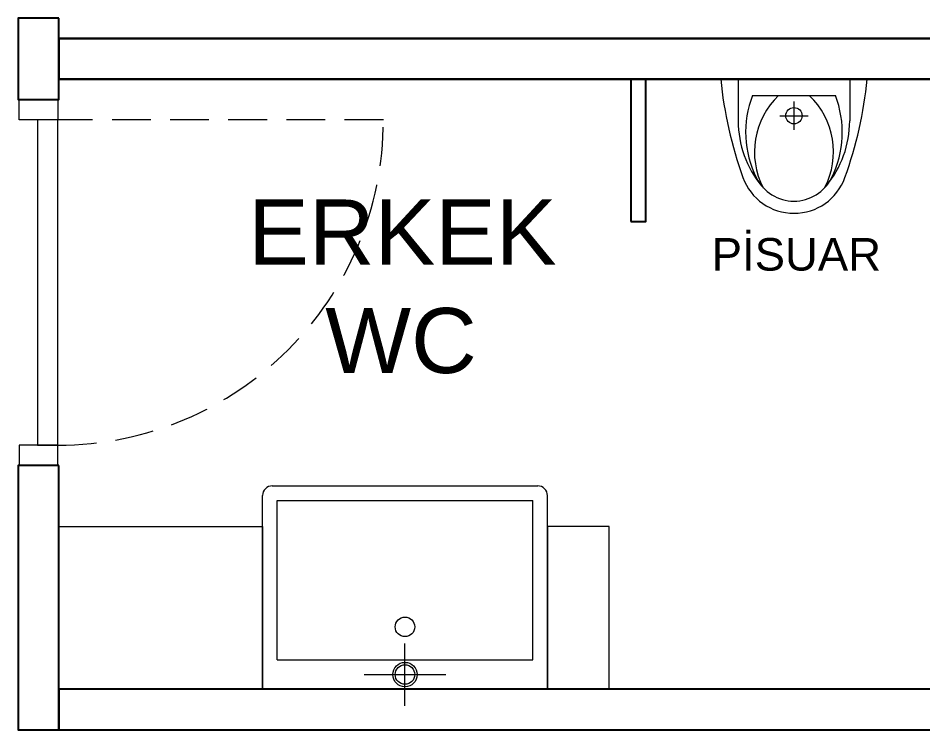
# Model space of a CAD drawing. Header units: millimetres. Extents: x 863 to 22635, y -482 to 12118.
# Drawn here: x 15600.6 to 15822.9, y 3895.6 to 4070.6 of the extents above; entities that cross this region are included whole.
import ezdxf

# ---------------------------------------------------------------- set-up
doc = ezdxf.new("R2010")
doc.units = ezdxf.units.MM
doc.linetypes.add('DASHED2', pattern=[9.525, 6.35, -3.175])
doc.layers.add('SANITARY', color=144, linetype='Continuous', lineweight=20)
doc.layers.add('yazi', color=150, linetype='Continuous', lineweight=18)
doc.layers.add('WALL_0G', color=151, linetype='Continuous')
doc.styles.get("Standard").update_dxf_attribs({"font": 'arial.ttf'})

# ---------------------------------------------------------------- blocks, each defined once
blk = doc.blocks.new('lavv')
for p, q in [((32773.93, -2198.45), (32773.92, -2268.45)), ((32773.93, -2198.45), (32821.53, -2198.45)), ((32823.93, -2200.85), (32823.92, -2266.05)), ((32781.13, -2202.05), (32781.12, -2264.85)), ((32781.13, -2202.05), (32820.33, -2202.05)), ((32820.33, -2202.05), (32820.32, -2264.85)), ((32777.53, -2223.4), (32777.53, -2243.5)), ((32769.85, -2233.45), (32785.2, -2233.45)), ((32781.12, -2264.85), (32820.32, -2264.85)), ((32773.92, -2268.45), (32821.52, -2268.45))]:
    blk.add_line(p, q)
for centre, radius in [((32777.53, -2233.45), 3), ((32777.53, -2233.45), 2.4), ((32789.25, -2233.45), 2.4)]:
    blk.add_circle(centre, radius)
for centre, start, end in [((32821.53, -2200.85), 359.9938, 89.9938), ((32821.52, -2266.05), 269.9938, 359.9938)]:
    blk.add_arc(centre, 2.4, start, end)
blk = doc.blocks.new('u1')
for p, q in [((5.6599, 4.5829), (6.0199, 4.5829)), ((5.7028, 4.5829), (5.7028, 4.4799)), ((5.9769, 4.5829), (5.9769, 4.4799)), ((5.7382, 4.5429), (5.9416, 4.5429)), ((5.8399, 4.5279), (5.8399, 4.4579)), ((5.8049, 4.4929), (5.8749, 4.4929))]:
    blk.add_line(p, q)
blk.add_circle((5.8399, 4.4929), 0.02)
for centre, radius, start, end in [((6.6551, 4.6806), 1, 185.6096, 199.8648), ((5.0247, 4.6806), 1, 340.1361, 354.3911), ((5.9711, 4.452), 0.25, 158.675, 206.664), ((5.9347, 4.4041), 0.1919, 133.6839, 207.5009), ((5.7451, 4.4041), 0.1919, 332.4991, 46.3161), ((5.7087, 4.452), 0.25, 333.3377, 21.326), ((5.9528, 4.4799), 0.25, 180.0004, 219.7324), ((5.7269, 4.4799), 0.25, 320.2676, 359.9996), ((5.8399, 4.3861), 0.1332, 199.8648, 340.1361), ((5.8399, 4.3861), 0.1032, 206.664, 333.3377)]:
    blk.add_arc(centre, radius, start, end)

msp = doc.modelspace()

# ---------------------------------------------------------------- linework, layer by layer
at = {"color": 251, "linetype": 'Continuous', "lineweight": 20, "ltscale": 1.5}
msp.add_line((15610.38, 3965.59, 0), (15610.38, 4045.59, 0), dxfattribs=at)
for points in [[(15600.88, 4050.59), (15610.38, 4050.59), (15610.38, 4045.59), (15600.88, 4045.59)], [(15600.88, 3960.59), (15610.38, 3960.59), (15610.38, 3965.59), (15600.88, 3965.59)]]:
    msp.add_lwpolyline(points, close=True, dxfattribs=at)
at = {"color": 251, "linetype": 'Continuous', "lineweight": 20, "ltscale": 1.5, "elevation": 0}
msp.add_lwpolyline([(15610.38, 4045.59), (15605.38, 4045.59), (15605.38, 3965.59), (15610.38, 3965.59)], dxfattribs=at)
at = {"color": 251, "linetype": 'DASHED2', "lineweight": 20, "ltscale": 1.5, "elevation": 0}
msp.add_lwpolyline([(15610.38, 3965.59, 0.414213), (15690.38, 4045.59), (15610.38, 4045.59)], format="xyb", dxfattribs=at)
at = {"layer": 'SANITARY'}
for points in [[(15660.7, 3905.59), (15610.63, 3905.59), (15610.63, 3945.59), (15660.7, 3945.61)], [(15730.69, 3905.59), (15745.86, 3905.59), (15745.86, 3945.59), (15730.69, 3945.61)]]:
    msp.add_lwpolyline(points, close=True, dxfattribs=at)
at = {"layer": 'WALL_0G'}
for points in [[(15610.63, 4070.59), (15600.63, 4070.59), (15600.63, 4050.59), (15610.63, 4050.59)], [(15837.54, 4065.59), (15837.52, 4055.59), (15610.63, 4055.59), (15610.63, 4065.59)], [(15937.54, 4055.59), (15937.54, 4065.59), (15610.63, 4065.59), (15610.63, 4055.59)], [(15751.19, 4020.59), (15754.88, 4020.59), (15754.88, 4055.59), (15751.19, 4055.59)], [(15610.63, 3960.59), (15600.63, 3960.59), (15600.64, 3895.59), (15610.64, 3895.59)], [(15937.54, 3895.59), (15937.54, 3905.59), (15610.63, 3905.59), (15610.63, 3895.59)]]:
    msp.add_lwpolyline(points, close=True, dxfattribs=at)

# ---------------------------------------------------------------- block references
at = {"layer": 'SANITARY', "xscale": 100, "yscale": 100, "zscale": 100}
msp.add_blockref('u1', (15207.27, 3597.3, -0.4), dxfattribs=at)
at = {"layer": 'SANITARY', "rotation": 89.99530102227132}
msp.add_blockref('lavv', (13459.55, -28868.15), dxfattribs=at)

# ---------------------------------------------------------------- texts
at = {"layer": 'yazi', "linetype": 'Continuous'}
msp.add_text('PİSUAR', height=8, dxfattribs=at).set_placement((15771.05, 4008.51, 0))
at = {"layer": 'yazi', "linetype": 'Continuous', "insert": (15648.26, 3983.09), "char_height": 16, "attachment_point": 7}
msp.add_mtext_dynamic_manual_height_columns('\\pi8.89337;ERKEK\\P\\pi27.8347;WC', width=91.7513, gutter_width=12.5, heights=[0], dxfattribs=at)
msp.add_mtext_dynamic_manual_height_columns('\\pi8.89337;ERKEK\\P\\pi27.8347;WC', width=91.7513, gutter_width=12.5, heights=[0], dxfattribs=at)

doc.saveas('drawing.dxf')
